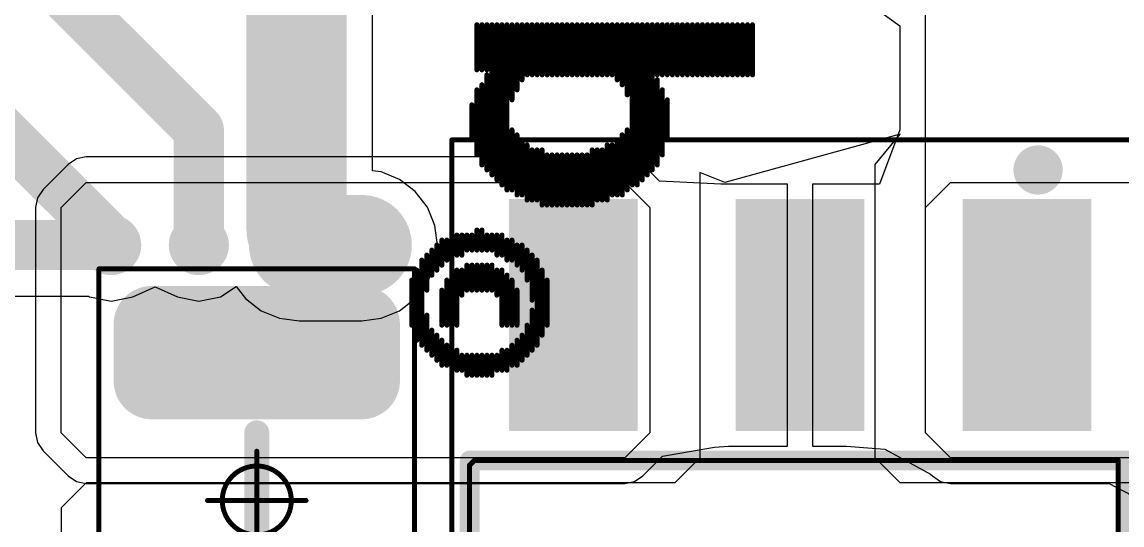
# Model space of a CAD drawing. Header units: millimetres. Extents: x 1.01 to 3.59, y 0.05 to 3.22.
# Drawn here: x 2.7114 to 3.1505, y 1.4962 to 1.6971 of the extents above; entities that cross this region are included whole.
import ezdxf

# ---------------------------------------------------------------- set-up
doc = ezdxf.new("R2010")
doc.units = ezdxf.units.MM
doc.header["$MEASUREMENT"] = 0
for name, color, linetype in [('BottomLayer', 5, 'Continuous'), ('BottomOverlay', 54, 'Continuous'), ('Mechanical13', 56, 'Continuous'), ('Mechanical15', 56, 'Continuous'), ('MultiLayer', 9, 'Continuous'), ('TopLayer', 1, 'Continuous'), ('TopOverlay', 2, 'Continuous'), ('TopPaste', 8, 'Continuous'), ('TopSolder', 216, 'Continuous'), ('ViaHoleLayer', 16, 'Continuous')]:
    doc.layers.add(name, color=color, linetype=linetype)

# ---------------------------------------------------------------- blocks, each defined once
blk = doc.blocks.new('SOT223_130')
at = {"layer": 'Mechanical13', "const_width": 0.002}
for points in [[(-0.127, 0.059), (-0.127, -0.064)], [(0.132, 0.059), (-0.127, 0.059)], [(0.132, 0.059), (0.132, -0.062)], [(0.132, -0.062), (0.13, -0.064)], [(0.13, -0.064), (-0.127, -0.064)]]:
    blk.add_lwpolyline(points, dxfattribs=at)
at = {"layer": 'Mechanical13', "const_width": 0.001}
for points in [[(-0.1275, 0.059, 1), (-0.1265, 0.059, 1)], [(-0.1275, 0.059, 1), (-0.1265, 0.059, 1)], [(0.1315, 0.059, 1), (0.1325, 0.059, 1)], [(0.1315, 0.059, 1), (0.1325, 0.059, 1)], [(0.1315, -0.062, 1), (0.1325, -0.062, 1)], [(0.1315, -0.062, 1), (0.1325, -0.062, 1)], [(-0.1275, -0.064, 1), (-0.1265, -0.064, 1)], [(-0.1275, -0.064, 1), (-0.1265, -0.064, 1)], [(0.1295, -0.064, 1), (0.1305, -0.064, 1)], [(0.1295, -0.064, 1), (0.1305, -0.064, 1)]]:
    blk.add_lwpolyline(points, format="xyb", close=True, dxfattribs=at)
at = {"layer": 'Mechanical15', "const_width": 0.002}
for points in [[(0.139, 0.172), (-0.138, 0.172)], [(-0.138, 0.172), (-0.138, -0.192)], [(0.139, 0.172), (0.139, -0.192)], [(0.139, -0.192), (-0.138, -0.192)]]:
    blk.add_lwpolyline(points, dxfattribs=at)
at = {"layer": 'Mechanical15', "const_width": 0.001}
for points in [[(-0.1385, 0.172, 1), (-0.1375, 0.172, 1)], [(-0.1385, 0.172, 1), (-0.1375, 0.172, 1)], [(0.1385, 0.172, 1), (0.1395, 0.172, 1)], [(0.1385, 0.172, 1), (0.1395, 0.172, 1)], [(-0.1385, -0.192, 1), (-0.1375, -0.192, 1)], [(-0.1385, -0.192, 1), (-0.1375, -0.192, 1)], [(0.1385, -0.192, 1), (0.1395, -0.192, 1)], [(0.1385, -0.192, 1), (0.1395, -0.192, 1)]]:
    blk.add_lwpolyline(points, format="xyb", close=True, dxfattribs=at)
at = {"layer": 'TopLayer'}
for points in [[(-0.0689, 0.07972), (0.0689, 0.07972), (-0.0689, 0.16437), (0.0689, 0.16437)], [(-0.1122, -0.16437), (-0.0689, -0.16437), (-0.1122, -0.07972), (-0.0689, -0.07972)], [(-0.02165, -0.16437), (0.02165, -0.16437), (-0.02165, -0.07972), (0.02165, -0.07972)], [(0.0689, -0.16437), (0.1122, -0.16437), (0.0689, -0.07972), (0.1122, -0.07972)]]:
    blk.add_solid(points, dxfattribs=at)
at = {"layer": 'TopOverlay', "const_width": 0.00787}
for points in [[(0.13189, 0.06398), (-0.13189, 0.06398)], [(-0.13189, 0.06398), (-0.13189, -0.06398)], [(0.13189, 0.06398), (0.13189, -0.06398)], [(0.13189, -0.06398), (-0.13189, -0.06398)]]:
    blk.add_lwpolyline(points, dxfattribs=at)
at = {"layer": 'TopOverlay'}
for points, const_width in [([(-0.13386, 0.06398, 1), (-0.12992, 0.06398, 1)], 0.00394), ([(-0.13386, 0.06398, 1), (-0.12992, 0.06398, 1)], 0.00394), ([(0.12992, 0.06398, 1), (0.13386, 0.06398, 1)], 0.00394), ([(0.12992, 0.06398, 1), (0.13386, 0.06398, 1)], 0.00394), ([(-0.13386, -0.06398, 1), (-0.12992, -0.06398, 1)], 0.00394), ([(-0.13386, -0.06398, 1), (-0.12992, -0.06398, 1)], 0.00394), ([(0.12992, -0.06398, 1), (0.13386, -0.06398, 1)], 0.00394), ([(0.12992, -0.06398, 1), (0.13386, -0.06398, 1)], 0.00394), ([(-0.09008, -0.18, 1), (-0.09992, -0.18, 1)], 0.00984), ([(-0.10238, -0.18, 1), (-0.09746, -0.18, 1)], 0.00492), ([(-0.09254, -0.18, 1), (-0.08762, -0.18, 1)], 0.00492)]:
    blk.add_lwpolyline(points, format="xyb", close=True, dxfattribs=dict(at, const_width=const_width))
at = {"layer": 'TopPaste'}
for points in [[(-0.0689, 0.07972), (0.0689, 0.07972), (-0.0689, 0.16437), (0.0689, 0.16437)], [(-0.1122, -0.16437), (-0.0689, -0.16437), (-0.1122, -0.07972), (-0.0689, -0.07972)], [(-0.02165, -0.16437), (0.02165, -0.16437), (-0.02165, -0.07972), (0.02165, -0.07972)], [(0.0689, -0.16437), (0.1122, -0.16437), (0.0689, -0.07972), (0.1122, -0.07972)]]:
    blk.add_solid(points, dxfattribs=at)
at = {"layer": 'TopSolder'}
for points in [[(-0.0729, 0.07572), (0.0729, 0.07572), (-0.0729, 0.16837), (0.0729, 0.16837)], [(-0.1162, -0.16837), (-0.0649, -0.16837), (-0.1162, -0.07572), (-0.0649, -0.07572)], [(-0.02565, -0.16837), (0.02565, -0.16837), (-0.02565, -0.07572), (0.02565, -0.07572)], [(0.0649, -0.16837), (0.1162, -0.16837), (0.0649, -0.07572), (0.1162, -0.07572)]]:
    blk.add_solid(points, dxfattribs=at)
blk = doc.blocks.new('TANT_1210_157')
at = {"layer": 'Mechanical15', "const_width": 0.00197}
for points in [[(-0.06288, -0.09353), (-0.06288, 0.09151)], [(-0.06288, 0.09151), (0.06311, 0.09151)], [(0.06311, -0.09353), (0.06311, 0.09151)], [(0.00012, -0.02069), (0.00012, 0.01868)], [(-0.01957, -0.00101), (0.0198, -0.00101)], [(-0.06288, -0.09353), (0.06311, -0.09353)]]:
    blk.add_lwpolyline(points, dxfattribs=at)
at = {"layer": 'Mechanical15'}
for points, const_width in [([(-0.06337, 0.09151, 1), (-0.06238, 0.09151, 1)], 0.000984), ([(-0.06337, 0.09151, 1), (-0.06238, 0.09151, 1)], 0.000984), ([(0.06262, 0.09151, 1), (0.0636, 0.09151, 1)], 0.000984), ([(0.06262, 0.09151, 1), (0.0636, 0.09151, 1)], 0.000984), ([(-0.00038, 0.01868, 1), (0.00061, 0.01868, 1)], 0.000984), ([(0.0139, -0.00101, 1), (-0.01366, -0.00101, 1)], 0.00197), ([(-0.02006, -0.00101, 1), (-0.01908, -0.00101, 1)], 0.000984), ([(-0.01415, -0.00101, 1), (-0.01317, -0.00101, 1)], 0.000984), ([(0.0134, -0.00101, 1), (0.01439, -0.00101, 1)], 0.000984), ([(0.01931, -0.00101, 1), (0.02029, -0.00101, 1)], 0.000984), ([(-0.00038, -0.02069, 1), (0.00061, -0.02069, 1)], 0.000984), ([(-0.06337, -0.09353, 1), (-0.06238, -0.09353, 1)], 0.000984), ([(-0.06337, -0.09353, 1), (-0.06238, -0.09353, 1)], 0.000984), ([(0.06262, -0.09353, 1), (0.0636, -0.09353, 1)], 0.000984), ([(0.06262, -0.09353, 1), (0.0636, -0.09353, 1)], 0.000984)]:
    blk.add_lwpolyline(points, format="xyb", close=True, dxfattribs=dict(at, const_width=const_width))
at = {"layer": 'TopLayer', "const_width": 0.01132}
for points in [[(-0.04737, 0.06937, 1), (-0.03605, 0.06937, 1)], [(0.03629, 0.06937, 1), (0.04761, 0.06937, 1)], [(-0.04737, 0.04673, 1), (-0.03605, 0.04673, 1)], [(0.03629, 0.04673, 1), (0.04761, 0.04673, 1)], [(-0.04737, -0.04874, 1), (-0.03605, -0.04874, 1)], [(0.03629, -0.04874, 1), (0.04761, -0.04874, 1)], [(-0.04737, -0.07138, 1), (-0.03605, -0.07138, 1)], [(0.03629, -0.07138, 1), (0.04761, -0.07138, 1)]]:
    blk.add_lwpolyline(points, format="xyb", close=True, dxfattribs=at)
at = {"layer": 'TopLayer'}
for points in [[(-0.04171, 0.03541), (0.04195, 0.03541), (-0.04171, 0.08068), (0.04195, 0.08068)], [(-0.05303, 0.04673), (0.05327, 0.04673), (-0.05303, 0.06937), (0.05327, 0.06937)], [(-0.04171, -0.0827), (0.04195, -0.0827), (-0.04171, -0.03743), (0.04195, -0.03743)], [(-0.05303, -0.07138), (0.05327, -0.07138), (-0.05303, -0.04874), (0.05327, -0.04874)]]:
    blk.add_solid(points, dxfattribs=at)
at = {"layer": 'TopOverlay', "const_width": 0.01}
blk.add_lwpolyline([(0.00012, -0.02801), (0.00012, 0.02599)], dxfattribs=at)
at = {"layer": 'TopOverlay', "const_width": 0.005}
for points in [[(-0.00238, 0.02599, 1), (0.00262, 0.02599, 1)], [(-0.00238, -0.02801, 1), (0.00262, -0.02801, 1)]]:
    blk.add_lwpolyline(points, format="xyb", close=True, dxfattribs=at)
at = {"layer": 'TopPaste', "const_width": 0.01132}
for points in [[(-0.04737, 0.06937, 1), (-0.03605, 0.06937, 1)], [(0.03629, 0.06937, 1), (0.04761, 0.06937, 1)], [(-0.04737, 0.04673, 1), (-0.03605, 0.04673, 1)], [(0.03629, 0.04673, 1), (0.04761, 0.04673, 1)], [(-0.04737, -0.04874, 1), (-0.03605, -0.04874, 1)], [(0.03629, -0.04874, 1), (0.04761, -0.04874, 1)], [(-0.04737, -0.07138, 1), (-0.03605, -0.07138, 1)], [(0.03629, -0.07138, 1), (0.04761, -0.07138, 1)]]:
    blk.add_lwpolyline(points, format="xyb", close=True, dxfattribs=at)
at = {"layer": 'TopPaste'}
for points in [[(-0.04171, 0.03541), (0.04195, 0.03541), (-0.04171, 0.08068), (0.04195, 0.08068)], [(-0.05303, 0.04673), (0.05327, 0.04673), (-0.05303, 0.06937), (0.05327, 0.06937)], [(-0.04171, -0.0827), (0.04195, -0.0827), (-0.04171, -0.03743), (0.04195, -0.03743)], [(-0.05303, -0.07138), (0.05327, -0.07138), (-0.05303, -0.04874), (0.05327, -0.04874)]]:
    blk.add_solid(points, dxfattribs=at)
at = {"layer": 'TopSolder', "const_width": 0.01532}
for points in [[(-0.04937, 0.06937, 1), (-0.03405, 0.06937, 1)], [(0.03429, 0.06937, 1), (0.04961, 0.06937, 1)], [(-0.04937, 0.04673, 1), (-0.03405, 0.04673, 1)], [(0.03429, 0.04673, 1), (0.04961, 0.04673, 1)], [(-0.04937, -0.04874, 1), (-0.03405, -0.04874, 1)], [(0.03429, -0.04874, 1), (0.04961, -0.04874, 1)], [(-0.04937, -0.07138, 1), (-0.03405, -0.07138, 1)], [(0.03429, -0.07138, 1), (0.04961, -0.07138, 1)]]:
    blk.add_lwpolyline(points, format="xyb", close=True, dxfattribs=at)
at = {"layer": 'TopSolder'}
for points in [[(-0.04171, 0.03141), (0.04195, 0.03141), (-0.04171, 0.08468), (0.04195, 0.08468)], [(-0.05703, 0.04673), (0.05727, 0.04673), (-0.05703, 0.06937), (0.05727, 0.06937)], [(-0.04171, -0.0867), (0.04195, -0.0867), (-0.04171, -0.03343), (0.04195, -0.03343)], [(-0.05703, -0.07138), (0.05727, -0.07138), (-0.05703, -0.04874), (0.05727, -0.04874)]]:
    blk.add_solid(points, dxfattribs=at)
blk = doc.blocks.new('MEP_LOGO_BIG_B_165')
at = {"layer": 'BottomOverlay', "const_width": 0.002}
for points in [[(-0.391, -0.001), (-0.363, -0.001)], [(-0.385, 0.001), (-0.367, 0.001)], [(-0.395, -0.005), (-0.381, -0.005)], [(-0.393, -0.003), (-0.359, -0.003)], [(-0.371, -0.005), (-0.357, -0.005)], [(-0.399, -0.009), (-0.389, -0.009)], [(-0.397, -0.007), (-0.387, -0.007)], [(-0.365, -0.007), (-0.355, -0.007)], [(-0.363, -0.009), (-0.353, -0.009)], [(-0.401, -0.011), (-0.391, -0.011)], [(-0.401, -0.013), (-0.393, -0.013)], [(-0.385, -0.011), (-0.371, -0.011)], [(-0.385, -0.013), (-0.367, -0.013)], [(-0.361, -0.011), (-0.351, -0.011)], [(-0.359, -0.013), (-0.351, -0.013)], [(-0.403, -0.015), (-0.395, -0.015)], [(-0.403, -0.017), (-0.395, -0.017)], [(-0.385, -0.015), (-0.365, -0.015)], [(-0.385, -0.017), (-0.363, -0.017)], [(-0.357, -0.015), (-0.349, -0.015)], [(-0.357, -0.017), (-0.349, -0.017)], [(-0.405, -0.021), (-0.397, -0.021)], [(-0.403, -0.019), (-0.397, -0.019)], [(-0.373, -0.019), (-0.363, -0.019)], [(-0.371, -0.021), (-0.361, -0.021)], [(-0.357, -0.019), (-0.349, -0.019)], [(-0.355, -0.021), (-0.349, -0.021)], [(-0.405, -0.023), (-0.397, -0.023)], [(-0.405, -0.025), (-0.397, -0.025)], [(-0.405, -0.027), (-0.397, -0.027)], [(-0.371, -0.023), (-0.361, -0.023)], [(-0.371, -0.025), (-0.361, -0.025)], [(-0.371, -0.027), (-0.361, -0.027)], [(-0.355, -0.023), (-0.349, -0.023)], [(-0.355, -0.025), (-0.347, -0.025)], [(-0.355, -0.027), (-0.347, -0.027)], [(-0.321, -0.027), (-0.289, -0.027)], [(-0.317, -0.025), (-0.291, -0.025)], [(-0.311, -0.023), (-0.297, -0.023)], [(-0.283, -0.025), (-0.265, -0.025)], [(-0.283, -0.027), (-0.265, -0.027)], [(-0.405, -0.029), (-0.397, -0.029)], [(-0.405, -0.031), (-0.397, -0.031)], [(-0.371, -0.029), (-0.361, -0.029)], [(-0.371, -0.031), (-0.361, -0.031)], [(-0.355, -0.029), (-0.349, -0.029)], [(-0.355, -0.031), (-0.349, -0.031)], [(-0.325, -0.031), (-0.265, -0.031)], [(-0.323, -0.029), (-0.285, -0.029)], [(-0.283, -0.029), (-0.265, -0.029)], [(-0.403, -0.033), (-0.397, -0.033)], [(-0.403, -0.035), (-0.395, -0.035)], [(-0.385, -0.035), (-0.363, -0.035)], [(-0.373, -0.033), (-0.363, -0.033)], [(-0.357, -0.033), (-0.349, -0.033)], [(-0.357, -0.035), (-0.349, -0.035)], [(-0.329, -0.035), (-0.265, -0.035)], [(-0.327, -0.033), (-0.265, -0.033)], [(-0.403, -0.037), (-0.395, -0.037)], [(-0.401, -0.039), (-0.393, -0.039)], [(-0.385, -0.037), (-0.365, -0.037)], [(-0.385, -0.039), (-0.367, -0.039)], [(-0.359, -0.037), (-0.351, -0.037)], [(-0.359, -0.039), (-0.351, -0.039)], [(-0.331, -0.037), (-0.265, -0.037)], [(-0.331, -0.039), (-0.307, -0.039)], [(-0.295, -0.039), (-0.265, -0.039)], [(-0.401, -0.041), (-0.391, -0.041)], [(-0.399, -0.043), (-0.389, -0.043)], [(-0.385, -0.041), (-0.371, -0.041)], [(-0.363, -0.043), (-0.353, -0.043)], [(-0.361, -0.041), (-0.353, -0.041)], [(-0.333, -0.041), (-0.309, -0.041)], [(-0.333, -0.043), (-0.311, -0.043)], [(-0.291, -0.041), (-0.265, -0.041)], [(-0.287, -0.043), (-0.265, -0.043)], [(-0.397, -0.045), (-0.385, -0.045)], [(-0.395, -0.047), (-0.379, -0.047)], [(-0.393, -0.049), (-0.359, -0.049)], [(-0.375, -0.047), (-0.357, -0.047)], [(-0.367, -0.045), (-0.355, -0.045)], [(-0.335, -0.045), (-0.313, -0.045)], [(-0.335, -0.047), (-0.315, -0.047)], [(-0.335, -0.049), (-0.315, -0.049)], [(-0.285, -0.045), (-0.265, -0.045)], [(-0.285, -0.047), (-0.265, -0.047)], [(-0.285, -0.049), (-0.265, -0.049)], [(-0.389, -0.051), (-0.363, -0.051)], [(-0.385, -0.053), (-0.367, -0.053)], [(-0.337, -0.051), (-0.315, -0.051)], [(-0.337, -0.053), (-0.317, -0.053)], [(-0.285, -0.051), (-0.265, -0.051)], [(-0.285, -0.053), (-0.265, -0.053)], [(-0.337, -0.055), (-0.317, -0.055)], [(-0.337, -0.057), (-0.317, -0.057)], [(-0.285, -0.055), (-0.265, -0.055)], [(-0.285, -0.057), (-0.265, -0.057)], [(-0.337, -0.059), (-0.317, -0.059)], [(-0.337, -0.061), (-0.317, -0.061)], [(-0.285, -0.059), (-0.265, -0.059)], [(-0.285, -0.061), (-0.265, -0.061)], [(-0.337, -0.063), (-0.317, -0.063)], [(-0.337, -0.065), (-0.317, -0.065)], [(-0.285, -0.063), (-0.265, -0.063)], [(-0.285, -0.065), (-0.265, -0.065)], [(-0.337, -0.067), (-0.317, -0.067)], [(-0.337, -0.069), (-0.317, -0.069)], [(-0.337, -0.071), (-0.315, -0.071)], [(-0.285, -0.067), (-0.265, -0.067)], [(-0.285, -0.069), (-0.265, -0.069)], [(-0.285, -0.071), (-0.265, -0.071)], [(-0.335, -0.073), (-0.315, -0.073)], [(-0.335, -0.075), (-0.315, -0.075)], [(-0.285, -0.073), (-0.265, -0.073)], [(-0.285, -0.075), (-0.265, -0.075)], [(-0.335, -0.077), (-0.313, -0.077)], [(-0.333, -0.079), (-0.313, -0.079)], [(-0.285, -0.077), (-0.265, -0.077)], [(-0.285, -0.079), (-0.265, -0.079)], [(-0.333, -0.081), (-0.311, -0.081)], [(-0.333, -0.083), (-0.309, -0.083)], [(-0.289, -0.083), (-0.265, -0.083)], [(-0.287, -0.081), (-0.265, -0.081)], [(-0.331, -0.085), (-0.307, -0.085)], [(-0.329, -0.087), (-0.265, -0.087)], [(-0.293, -0.085), (-0.265, -0.085)], [(-0.329, -0.089), (-0.265, -0.089)], [(-0.327, -0.091), (-0.265, -0.091)], [(-0.325, -0.093), (-0.265, -0.093)], [(-0.323, -0.095), (-0.265, -0.095)], [(-0.321, -0.097), (-0.287, -0.097)], [(-0.285, -0.097), (-0.265, -0.097)], [(-0.317, -0.099), (-0.291, -0.099)], [(-0.311, -0.101), (-0.295, -0.101)], [(-0.285, -0.099), (-0.265, -0.099)], [(-0.285, -0.101), (-0.265, -0.101)], [(-0.285, -0.103), (-0.265, -0.103)], [(-0.285, -0.105), (-0.265, -0.105)], [(-0.285, -0.107), (-0.265, -0.107)], [(-0.285, -0.109), (-0.265, -0.109)], [(-0.285, -0.111), (-0.265, -0.111)], [(-0.285, -0.113), (-0.265, -0.113)], [(-0.285, -0.115), (-0.265, -0.115)], [(-0.285, -0.117), (-0.265, -0.117)], [(-0.285, -0.119), (-0.265, -0.119)], [(-0.285, -0.121), (-0.265, -0.121)], [(-0.285, -0.123), (-0.265, -0.123)], [(-0.285, -0.125), (-0.265, -0.125)], [(-0.285, -0.127), (-0.265, -0.127)], [(-0.285, -0.129), (-0.265, -0.129)], [(-0.285, -0.131), (-0.265, -0.131)], [(-0.285, -0.133), (-0.265, -0.133)], [(-0.285, -0.135), (-0.265, -0.135)]]:
    blk.add_lwpolyline(points, dxfattribs=at)
at = {"layer": 'BottomOverlay', "const_width": 0.001}
for points in [[(-0.3915, -0.001, 1), (-0.3905, -0.001, 1)], [(-0.3855, 0.001, 1), (-0.3845, 0.001, 1)], [(-0.3675, 0.001, 1), (-0.3665, 0.001, 1)], [(-0.3635, -0.001, 1), (-0.3625, -0.001, 1)], [(-0.3955, -0.005, 1), (-0.3945, -0.005, 1)], [(-0.3935, -0.003, 1), (-0.3925, -0.003, 1)], [(-0.3815, -0.005, 1), (-0.3805, -0.005, 1)], [(-0.3715, -0.005, 1), (-0.3705, -0.005, 1)], [(-0.3595, -0.003, 1), (-0.3585, -0.003, 1)], [(-0.3575, -0.005, 1), (-0.3565, -0.005, 1)], [(-0.3995, -0.009, 1), (-0.3985, -0.009, 1)], [(-0.3975, -0.007, 1), (-0.3965, -0.007, 1)], [(-0.3895, -0.009, 1), (-0.3885, -0.009, 1)], [(-0.3875, -0.007, 1), (-0.3865, -0.007, 1)], [(-0.3655, -0.007, 1), (-0.3645, -0.007, 1)], [(-0.3635, -0.009, 1), (-0.3625, -0.009, 1)], [(-0.3555, -0.007, 1), (-0.3545, -0.007, 1)], [(-0.3535, -0.009, 1), (-0.3525, -0.009, 1)], [(-0.4015, -0.011, 1), (-0.4005, -0.011, 1)], [(-0.4015, -0.013, 1), (-0.4005, -0.013, 1)], [(-0.3935, -0.013, 1), (-0.3925, -0.013, 1)], [(-0.3915, -0.011, 1), (-0.3905, -0.011, 1)], [(-0.3855, -0.011, 1), (-0.3845, -0.011, 1)], [(-0.3855, -0.013, 1), (-0.3845, -0.013, 1)], [(-0.3715, -0.011, 1), (-0.3705, -0.011, 1)], [(-0.3675, -0.013, 1), (-0.3665, -0.013, 1)], [(-0.3615, -0.011, 1), (-0.3605, -0.011, 1)], [(-0.3595, -0.013, 1), (-0.3585, -0.013, 1)], [(-0.3515, -0.011, 1), (-0.3505, -0.011, 1)], [(-0.3515, -0.013, 1), (-0.3505, -0.013, 1)], [(-0.4035, -0.015, 1), (-0.4025, -0.015, 1)], [(-0.4035, -0.017, 1), (-0.4025, -0.017, 1)], [(-0.3955, -0.015, 1), (-0.3945, -0.015, 1)], [(-0.3955, -0.017, 1), (-0.3945, -0.017, 1)], [(-0.3855, -0.015, 1), (-0.3845, -0.015, 1)], [(-0.3855, -0.017, 1), (-0.3845, -0.017, 1)], [(-0.3655, -0.015, 1), (-0.3645, -0.015, 1)], [(-0.3635, -0.017, 1), (-0.3625, -0.017, 1)], [(-0.3575, -0.015, 1), (-0.3565, -0.015, 1)], [(-0.3575, -0.017, 1), (-0.3565, -0.017, 1)], [(-0.3495, -0.015, 1), (-0.3485, -0.015, 1)], [(-0.3495, -0.017, 1), (-0.3485, -0.017, 1)], [(-0.4055, -0.021, 1), (-0.4045, -0.021, 1)], [(-0.4035, -0.019, 1), (-0.4025, -0.019, 1)], [(-0.3975, -0.019, 1), (-0.3965, -0.019, 1)], [(-0.3975, -0.021, 1), (-0.3965, -0.021, 1)], [(-0.3735, -0.019, 1), (-0.3725, -0.019, 1)], [(-0.3715, -0.021, 1), (-0.3705, -0.021, 1)], [(-0.3635, -0.019, 1), (-0.3625, -0.019, 1)], [(-0.3615, -0.021, 1), (-0.3605, -0.021, 1)], [(-0.3575, -0.019, 1), (-0.3565, -0.019, 1)], [(-0.3555, -0.021, 1), (-0.3545, -0.021, 1)], [(-0.3495, -0.019, 1), (-0.3485, -0.019, 1)], [(-0.3495, -0.021, 1), (-0.3485, -0.021, 1)], [(-0.4055, -0.023, 1), (-0.4045, -0.023, 1)], [(-0.4055, -0.025, 1), (-0.4045, -0.025, 1)], [(-0.4055, -0.027, 1), (-0.4045, -0.027, 1)], [(-0.3975, -0.023, 1), (-0.3965, -0.023, 1)], [(-0.3975, -0.025, 1), (-0.3965, -0.025, 1)], [(-0.3975, -0.027, 1), (-0.3965, -0.027, 1)], [(-0.3715, -0.023, 1), (-0.3705, -0.023, 1)], [(-0.3715, -0.025, 1), (-0.3705, -0.025, 1)], [(-0.3715, -0.027, 1), (-0.3705, -0.027, 1)], [(-0.3615, -0.023, 1), (-0.3605, -0.023, 1)], [(-0.3615, -0.025, 1), (-0.3605, -0.025, 1)], [(-0.3615, -0.027, 1), (-0.3605, -0.027, 1)], [(-0.3555, -0.023, 1), (-0.3545, -0.023, 1)], [(-0.3555, -0.025, 1), (-0.3545, -0.025, 1)], [(-0.3555, -0.027, 1), (-0.3545, -0.027, 1)], [(-0.3495, -0.023, 1), (-0.3485, -0.023, 1)], [(-0.3475, -0.025, 1), (-0.3465, -0.025, 1)], [(-0.3475, -0.027, 1), (-0.3465, -0.027, 1)], [(-0.3215, -0.027, 1), (-0.3205, -0.027, 1)], [(-0.3175, -0.025, 1), (-0.3165, -0.025, 1)], [(-0.3115, -0.023, 1), (-0.3105, -0.023, 1)], [(-0.2975, -0.023, 1), (-0.2965, -0.023, 1)], [(-0.2915, -0.025, 1), (-0.2905, -0.025, 1)], [(-0.2895, -0.027, 1), (-0.2885, -0.027, 1)], [(-0.2835, -0.025, 1), (-0.2825, -0.025, 1)], [(-0.2835, -0.027, 1), (-0.2825, -0.027, 1)], [(-0.2655, -0.025, 1), (-0.2645, -0.025, 1)], [(-0.2655, -0.027, 1), (-0.2645, -0.027, 1)], [(-0.4055, -0.029, 1), (-0.4045, -0.029, 1)], [(-0.4055, -0.031, 1), (-0.4045, -0.031, 1)], [(-0.3975, -0.029, 1), (-0.3965, -0.029, 1)], [(-0.3975, -0.031, 1), (-0.3965, -0.031, 1)], [(-0.3715, -0.029, 1), (-0.3705, -0.029, 1)], [(-0.3715, -0.031, 1), (-0.3705, -0.031, 1)], [(-0.3615, -0.029, 1), (-0.3605, -0.029, 1)], [(-0.3615, -0.031, 1), (-0.3605, -0.031, 1)], [(-0.3555, -0.029, 1), (-0.3545, -0.029, 1)], [(-0.3555, -0.031, 1), (-0.3545, -0.031, 1)], [(-0.3495, -0.029, 1), (-0.3485, -0.029, 1)], [(-0.3495, -0.031, 1), (-0.3485, -0.031, 1)], [(-0.3255, -0.031, 1), (-0.3245, -0.031, 1)], [(-0.3235, -0.029, 1), (-0.3225, -0.029, 1)], [(-0.2855, -0.029, 1), (-0.2845, -0.029, 1)], [(-0.2835, -0.029, 1), (-0.2825, -0.029, 1)], [(-0.2655, -0.029, 1), (-0.2645, -0.029, 1)], [(-0.2655, -0.031, 1), (-0.2645, -0.031, 1)], [(-0.4035, -0.033, 1), (-0.4025, -0.033, 1)], [(-0.4035, -0.035, 1), (-0.4025, -0.035, 1)], [(-0.3975, -0.033, 1), (-0.3965, -0.033, 1)], [(-0.3955, -0.035, 1), (-0.3945, -0.035, 1)], [(-0.3855, -0.035, 1), (-0.3845, -0.035, 1)], [(-0.3735, -0.033, 1), (-0.3725, -0.033, 1)], [(-0.3635, -0.033, 1), (-0.3625, -0.033, 1)], [(-0.3635, -0.035, 1), (-0.3625, -0.035, 1)], [(-0.3575, -0.033, 1), (-0.3565, -0.033, 1)], [(-0.3575, -0.035, 1), (-0.3565, -0.035, 1)], [(-0.3495, -0.033, 1), (-0.3485, -0.033, 1)], [(-0.3495, -0.035, 1), (-0.3485, -0.035, 1)], [(-0.3295, -0.035, 1), (-0.3285, -0.035, 1)], [(-0.3275, -0.033, 1), (-0.3265, -0.033, 1)], [(-0.2655, -0.033, 1), (-0.2645, -0.033, 1)], [(-0.2655, -0.035, 1), (-0.2645, -0.035, 1)], [(-0.4035, -0.037, 1), (-0.4025, -0.037, 1)], [(-0.4015, -0.039, 1), (-0.4005, -0.039, 1)], [(-0.3955, -0.037, 1), (-0.3945, -0.037, 1)], [(-0.3935, -0.039, 1), (-0.3925, -0.039, 1)], [(-0.3855, -0.037, 1), (-0.3845, -0.037, 1)], [(-0.3855, -0.039, 1), (-0.3845, -0.039, 1)], [(-0.3675, -0.039, 1), (-0.3665, -0.039, 1)], [(-0.3655, -0.037, 1), (-0.3645, -0.037, 1)], [(-0.3595, -0.037, 1), (-0.3585, -0.037, 1)], [(-0.3595, -0.039, 1), (-0.3585, -0.039, 1)], [(-0.3515, -0.037, 1), (-0.3505, -0.037, 1)], [(-0.3515, -0.039, 1), (-0.3505, -0.039, 1)], [(-0.3315, -0.037, 1), (-0.3305, -0.037, 1)], [(-0.3315, -0.039, 1), (-0.3305, -0.039, 1)], [(-0.3075, -0.039, 1), (-0.3065, -0.039, 1)], [(-0.2955, -0.039, 1), (-0.2945, -0.039, 1)], [(-0.2655, -0.037, 1), (-0.2645, -0.037, 1)], [(-0.2655, -0.039, 1), (-0.2645, -0.039, 1)], [(-0.4015, -0.041, 1), (-0.4005, -0.041, 1)], [(-0.3995, -0.043, 1), (-0.3985, -0.043, 1)], [(-0.3915, -0.041, 1), (-0.3905, -0.041, 1)], [(-0.3895, -0.043, 1), (-0.3885, -0.043, 1)], [(-0.3855, -0.041, 1), (-0.3845, -0.041, 1)], [(-0.3715, -0.041, 1), (-0.3705, -0.041, 1)], [(-0.3635, -0.043, 1), (-0.3625, -0.043, 1)], [(-0.3615, -0.041, 1), (-0.3605, -0.041, 1)], [(-0.3535, -0.041, 1), (-0.3525, -0.041, 1)], [(-0.3535, -0.043, 1), (-0.3525, -0.043, 1)], [(-0.3335, -0.041, 1), (-0.3325, -0.041, 1)], [(-0.3335, -0.043, 1), (-0.3325, -0.043, 1)], [(-0.3115, -0.043, 1), (-0.3105, -0.043, 1)], [(-0.3095, -0.041, 1), (-0.3085, -0.041, 1)], [(-0.2915, -0.041, 1), (-0.2905, -0.041, 1)], [(-0.2875, -0.043, 1), (-0.2865, -0.043, 1)], [(-0.2655, -0.041, 1), (-0.2645, -0.041, 1)], [(-0.2655, -0.043, 1), (-0.2645, -0.043, 1)], [(-0.3975, -0.045, 1), (-0.3965, -0.045, 1)], [(-0.3955, -0.047, 1), (-0.3945, -0.047, 1)], [(-0.3935, -0.049, 1), (-0.3925, -0.049, 1)], [(-0.3855, -0.045, 1), (-0.3845, -0.045, 1)], [(-0.3795, -0.047, 1), (-0.3785, -0.047, 1)], [(-0.3755, -0.047, 1), (-0.3745, -0.047, 1)], [(-0.3675, -0.045, 1), (-0.3665, -0.045, 1)], [(-0.3595, -0.049, 1), (-0.3585, -0.049, 1)], [(-0.3575, -0.047, 1), (-0.3565, -0.047, 1)], [(-0.3555, -0.045, 1), (-0.3545, -0.045, 1)], [(-0.3355, -0.045, 1), (-0.3345, -0.045, 1)], [(-0.3355, -0.047, 1), (-0.3345, -0.047, 1)], [(-0.3355, -0.049, 1), (-0.3345, -0.049, 1)], [(-0.3155, -0.047, 1), (-0.3145, -0.047, 1)], [(-0.3155, -0.049, 1), (-0.3145, -0.049, 1)], [(-0.3135, -0.045, 1), (-0.3125, -0.045, 1)], [(-0.2855, -0.045, 1), (-0.2845, -0.045, 1)], [(-0.2855, -0.047, 1), (-0.2845, -0.047, 1)], [(-0.2855, -0.049, 1), (-0.2845, -0.049, 1)], [(-0.2655, -0.045, 1), (-0.2645, -0.045, 1)], [(-0.2655, -0.047, 1), (-0.2645, -0.047, 1)], [(-0.2655, -0.049, 1), (-0.2645, -0.049, 1)], [(-0.3895, -0.051, 1), (-0.3885, -0.051, 1)], [(-0.3855, -0.053, 1), (-0.3845, -0.053, 1)], [(-0.3675, -0.053, 1), (-0.3665, -0.053, 1)], [(-0.3635, -0.051, 1), (-0.3625, -0.051, 1)], [(-0.3375, -0.051, 1), (-0.3365, -0.051, 1)], [(-0.3375, -0.053, 1), (-0.3365, -0.053, 1)], [(-0.3175, -0.053, 1), (-0.3165, -0.053, 1)], [(-0.3155, -0.051, 1), (-0.3145, -0.051, 1)], [(-0.2855, -0.051, 1), (-0.2845, -0.051, 1)], [(-0.2855, -0.053, 1), (-0.2845, -0.053, 1)], [(-0.2655, -0.051, 1), (-0.2645, -0.051, 1)], [(-0.2655, -0.053, 1), (-0.2645, -0.053, 1)], [(-0.3375, -0.055, 1), (-0.3365, -0.055, 1)], [(-0.3375, -0.057, 1), (-0.3365, -0.057, 1)], [(-0.3175, -0.055, 1), (-0.3165, -0.055, 1)], [(-0.3175, -0.057, 1), (-0.3165, -0.057, 1)], [(-0.2855, -0.055, 1), (-0.2845, -0.055, 1)], [(-0.2855, -0.057, 1), (-0.2845, -0.057, 1)], [(-0.2655, -0.055, 1), (-0.2645, -0.055, 1)], [(-0.2655, -0.057, 1), (-0.2645, -0.057, 1)], [(-0.3375, -0.059, 1), (-0.3365, -0.059, 1)], [(-0.3375, -0.061, 1), (-0.3365, -0.061, 1)], [(-0.3175, -0.059, 1), (-0.3165, -0.059, 1)], [(-0.3175, -0.061, 1), (-0.3165, -0.061, 1)], [(-0.2855, -0.059, 1), (-0.2845, -0.059, 1)], [(-0.2855, -0.061, 1), (-0.2845, -0.061, 1)], [(-0.2655, -0.059, 1), (-0.2645, -0.059, 1)], [(-0.2655, -0.061, 1), (-0.2645, -0.061, 1)], [(-0.3375, -0.063, 1), (-0.3365, -0.063, 1)], [(-0.3375, -0.065, 1), (-0.3365, -0.065, 1)], [(-0.3175, -0.063, 1), (-0.3165, -0.063, 1)], [(-0.3175, -0.065, 1), (-0.3165, -0.065, 1)], [(-0.2855, -0.063, 1), (-0.2845, -0.063, 1)], [(-0.2855, -0.065, 1), (-0.2845, -0.065, 1)], [(-0.2655, -0.063, 1), (-0.2645, -0.063, 1)], [(-0.2655, -0.065, 1), (-0.2645, -0.065, 1)], [(-0.3375, -0.067, 1), (-0.3365, -0.067, 1)], [(-0.3375, -0.069, 1), (-0.3365, -0.069, 1)], [(-0.3375, -0.071, 1), (-0.3365, -0.071, 1)], [(-0.3175, -0.067, 1), (-0.3165, -0.067, 1)], [(-0.3175, -0.069, 1), (-0.3165, -0.069, 1)], [(-0.3155, -0.071, 1), (-0.3145, -0.071, 1)], [(-0.2855, -0.067, 1), (-0.2845, -0.067, 1)], [(-0.2855, -0.069, 1), (-0.2845, -0.069, 1)], [(-0.2855, -0.071, 1), (-0.2845, -0.071, 1)], [(-0.2655, -0.067, 1), (-0.2645, -0.067, 1)], [(-0.2655, -0.069, 1), (-0.2645, -0.069, 1)], [(-0.2655, -0.071, 1), (-0.2645, -0.071, 1)], [(-0.3355, -0.073, 1), (-0.3345, -0.073, 1)], [(-0.3355, -0.075, 1), (-0.3345, -0.075, 1)], [(-0.3155, -0.073, 1), (-0.3145, -0.073, 1)], [(-0.3155, -0.075, 1), (-0.3145, -0.075, 1)], [(-0.2855, -0.073, 1), (-0.2845, -0.073, 1)], [(-0.2855, -0.075, 1), (-0.2845, -0.075, 1)], [(-0.2655, -0.073, 1), (-0.2645, -0.073, 1)], [(-0.2655, -0.075, 1), (-0.2645, -0.075, 1)], [(-0.3355, -0.077, 1), (-0.3345, -0.077, 1)], [(-0.3335, -0.079, 1), (-0.3325, -0.079, 1)], [(-0.3135, -0.077, 1), (-0.3125, -0.077, 1)], [(-0.3135, -0.079, 1), (-0.3125, -0.079, 1)], [(-0.2855, -0.077, 1), (-0.2845, -0.077, 1)], [(-0.2855, -0.079, 1), (-0.2845, -0.079, 1)], [(-0.2655, -0.077, 1), (-0.2645, -0.077, 1)], [(-0.2655, -0.079, 1), (-0.2645, -0.079, 1)], [(-0.3335, -0.081, 1), (-0.3325, -0.081, 1)], [(-0.3335, -0.083, 1), (-0.3325, -0.083, 1)], [(-0.3115, -0.081, 1), (-0.3105, -0.081, 1)], [(-0.3095, -0.083, 1), (-0.3085, -0.083, 1)], [(-0.2895, -0.083, 1), (-0.2885, -0.083, 1)], [(-0.2875, -0.081, 1), (-0.2865, -0.081, 1)], [(-0.2655, -0.081, 1), (-0.2645, -0.081, 1)], [(-0.2655, -0.083, 1), (-0.2645, -0.083, 1)], [(-0.3315, -0.085, 1), (-0.3305, -0.085, 1)], [(-0.3295, -0.087, 1), (-0.3285, -0.087, 1)], [(-0.3075, -0.085, 1), (-0.3065, -0.085, 1)], [(-0.2935, -0.085, 1), (-0.2925, -0.085, 1)], [(-0.2655, -0.085, 1), (-0.2645, -0.085, 1)], [(-0.2655, -0.087, 1), (-0.2645, -0.087, 1)], [(-0.3295, -0.089, 1), (-0.3285, -0.089, 1)], [(-0.3275, -0.091, 1), (-0.3265, -0.091, 1)], [(-0.3255, -0.093, 1), (-0.3245, -0.093, 1)], [(-0.2655, -0.089, 1), (-0.2645, -0.089, 1)], [(-0.2655, -0.091, 1), (-0.2645, -0.091, 1)], [(-0.2655, -0.093, 1), (-0.2645, -0.093, 1)], [(-0.3235, -0.095, 1), (-0.3225, -0.095, 1)], [(-0.3215, -0.097, 1), (-0.3205, -0.097, 1)], [(-0.2875, -0.097, 1), (-0.2865, -0.097, 1)], [(-0.2855, -0.097, 1), (-0.2845, -0.097, 1)], [(-0.2655, -0.095, 1), (-0.2645, -0.095, 1)], [(-0.2655, -0.097, 1), (-0.2645, -0.097, 1)], [(-0.3175, -0.099, 1), (-0.3165, -0.099, 1)], [(-0.3115, -0.101, 1), (-0.3105, -0.101, 1)], [(-0.2955, -0.101, 1), (-0.2945, -0.101, 1)], [(-0.2915, -0.099, 1), (-0.2905, -0.099, 1)], [(-0.2855, -0.099, 1), (-0.2845, -0.099, 1)], [(-0.2855, -0.101, 1), (-0.2845, -0.101, 1)], [(-0.2655, -0.099, 1), (-0.2645, -0.099, 1)], [(-0.2655, -0.101, 1), (-0.2645, -0.101, 1)], [(-0.2855, -0.103, 1), (-0.2845, -0.103, 1)], [(-0.2855, -0.105, 1), (-0.2845, -0.105, 1)], [(-0.2655, -0.103, 1), (-0.2645, -0.103, 1)], [(-0.2655, -0.105, 1), (-0.2645, -0.105, 1)], [(-0.2855, -0.107, 1), (-0.2845, -0.107, 1)], [(-0.2855, -0.109, 1), (-0.2845, -0.109, 1)], [(-0.2655, -0.107, 1), (-0.2645, -0.107, 1)], [(-0.2655, -0.109, 1), (-0.2645, -0.109, 1)], [(-0.2855, -0.111, 1), (-0.2845, -0.111, 1)], [(-0.2855, -0.113, 1), (-0.2845, -0.113, 1)], [(-0.2855, -0.115, 1), (-0.2845, -0.115, 1)], [(-0.2655, -0.111, 1), (-0.2645, -0.111, 1)], [(-0.2655, -0.113, 1), (-0.2645, -0.113, 1)], [(-0.2655, -0.115, 1), (-0.2645, -0.115, 1)], [(-0.2855, -0.117, 1), (-0.2845, -0.117, 1)], [(-0.2855, -0.119, 1), (-0.2845, -0.119, 1)], [(-0.2655, -0.117, 1), (-0.2645, -0.117, 1)], [(-0.2655, -0.119, 1), (-0.2645, -0.119, 1)], [(-0.2855, -0.121, 1), (-0.2845, -0.121, 1)], [(-0.2855, -0.123, 1), (-0.2845, -0.123, 1)], [(-0.2655, -0.121, 1), (-0.2645, -0.121, 1)], [(-0.2655, -0.123, 1), (-0.2645, -0.123, 1)], [(-0.2855, -0.125, 1), (-0.2845, -0.125, 1)], [(-0.2855, -0.127, 1), (-0.2845, -0.127, 1)], [(-0.2655, -0.125, 1), (-0.2645, -0.125, 1)], [(-0.2655, -0.127, 1), (-0.2645, -0.127, 1)], [(-0.2855, -0.129, 1), (-0.2845, -0.129, 1)], [(-0.2855, -0.131, 1), (-0.2845, -0.131, 1)], [(-0.2655, -0.129, 1), (-0.2645, -0.129, 1)], [(-0.2655, -0.131, 1), (-0.2645, -0.131, 1)], [(-0.2855, -0.133, 1), (-0.2845, -0.133, 1)], [(-0.2855, -0.135, 1), (-0.2845, -0.135, 1)], [(-0.2655, -0.133, 1), (-0.2645, -0.133, 1)], [(-0.2655, -0.135, 1), (-0.2645, -0.135, 1)]]:
    blk.add_lwpolyline(points, format="xyb", close=True, dxfattribs=at)

msp = doc.modelspace()

# ---------------------------------------------------------------- linework, layer by layer
at = {"layer": 'BottomLayer'}
for p, q in [((2.85126, 1.6377), (2.85126, 1.774)), ((2.85483, 1.63723), (2.85126, 1.6377)), ((2.86213, 1.6342), (2.85483, 1.63723)), ((2.8684, 1.6294), (2.86213, 1.6342)), ((2.87321, 1.62313), (2.8684, 1.6294)), ((2.87623, 1.61583), (2.87321, 1.62313)), ((2.87726, 1.608), (2.87623, 1.61583)), ((2.87623, 1.60017), (2.87726, 1.608)), ((2.87321, 1.59287), (2.87623, 1.60017)), ((2.75558, 1.58728), (2.7645, 1.59138)), ((2.7645, 1.59138), (2.77342, 1.58728)), ((2.79065, 1.58732), (2.79687, 1.59147)), ((2.79687, 1.59147), (2.8006, 1.5866)), ((2.8684, 1.5866), (2.87321, 1.59287)), ((2.53412, 1.58761), (2.73792, 1.58761)), ((2.73792, 1.58761), (2.73835, 1.58732)), ((2.73835, 1.58732), (2.73842, 1.58728)), ((2.73842, 1.58728), (2.73842, 1.58728)), ((2.73842, 1.58728), (2.747, 1.58557)), ((2.747, 1.58557), (2.75558, 1.58728)), ((2.77342, 1.58728), (2.782, 1.58557)), ((2.782, 1.58557), (2.79058, 1.58728)), ((2.79058, 1.58728), (2.79065, 1.58732)), ((2.79058, 1.58728), (2.79058, 1.58728)), ((2.8006, 1.5866), (2.80687, 1.5818)), ((2.86213, 1.5818), (2.8684, 1.5866)), ((2.80687, 1.5818), (2.81417, 1.57877)), ((2.85483, 1.57877), (2.86213, 1.5818)), ((2.81417, 1.57877), (2.822, 1.57774)), ((2.822, 1.57774), (2.847, 1.57774)), ((2.847, 1.57774), (2.85483, 1.57877))]:
    msp.add_line(p, q, dxfattribs=at)
for points, const_width in [([(2.213, 2.223), (2.782, 1.654)], 0.02), ([(2.22, 2.137), (2.747, 1.61)], 0.02), ([(2.821, 1.614), (2.821, 1.774)], 0.04), ([(2.782, 1.608), (2.782, 1.654)], 0.02), ([(2.822, 1.608), (2.847, 1.608)], 0.04), ([(2.515, 1.608), (2.747, 1.608)], 0.02)]:
    msp.add_lwpolyline(points, dxfattribs=dict(at, const_width=const_width))
for points, const_width in [([(2.777, 1.654, 1), (2.787, 1.654, 1)], 0.01), ([(2.777, 1.654, 1), (2.787, 1.654, 1)], 0.01), ([(2.811, 1.614, 1), (2.831, 1.614, 1)], 0.02), ([(2.812, 1.608, 1), (2.832, 1.608, 1)], 0.02), ([(2.837, 1.608, 1), (2.857, 1.608, 1)], 0.02), ([(2.741, 1.608, 1), (2.753, 1.608, 1)], 0.012), ([(2.742, 1.61, 1), (2.752, 1.61, 1)], 0.01), ([(2.742, 1.608, 1), (2.752, 1.608, 1)], 0.01), ([(2.776, 1.608, 1), (2.788, 1.608, 1)], 0.012), ([(2.777, 1.608, 1), (2.787, 1.608, 1)], 0.01), ([(2.816, 1.608, 1), (2.828, 1.608, 1)], 0.012), ([(2.841, 1.608, 1), (2.853, 1.608, 1)], 0.012)]:
    msp.add_lwpolyline(points, format="xyb", close=True, dxfattribs=dict(at, const_width=const_width))
at = {"layer": 'MultiLayer', "const_width": 0.012}
for points in [[(2.741, 1.608, 1), (2.753, 1.608, 1)], [(2.776, 1.608, 1), (2.788, 1.608, 1)], [(2.816, 1.608, 1), (2.828, 1.608, 1)], [(2.841, 1.608, 1), (2.853, 1.608, 1)]]:
    msp.add_lwpolyline(points, format="xyb", close=True, dxfattribs=at)
at = {"layer": 'TopLayer'}
for p, q in [((3.072, 1.533), (3.072, 1.83)), ((3.05421, 1.701), (3.0618, 1.69561)), ((3.0618, 1.69561), (3.0618, 1.65399)), ((3.062, 1.65234), (2.992, 1.633)), ((3.052, 1.64021), (3.062, 1.65234)), ((3.0618, 1.65399), (3.05365, 1.63237)), ((2.7331, 1.64242), (2.72979, 1.64021)), ((2.737, 1.6432), (2.7331, 1.64242)), ((2.952, 1.6432), (2.737, 1.6432)), ((2.9559, 1.64242), (2.952, 1.6432)), ((2.95921, 1.64021), (2.9559, 1.64242)), ((2.72979, 1.64021), (2.71979, 1.63021)), ((2.96585, 1.63357), (2.95921, 1.64021)), ((3.052, 1.523), (3.052, 1.64021)), ((2.99035, 1.63237), (2.96585, 1.63357)), ((2.982, 1.637), (2.982, 1.523)), ((2.992, 1.633), (2.982, 1.637)), ((2.71979, 1.63021), (2.71758, 1.6269)), ((2.727, 1.623), (2.737, 1.633)), ((2.737, 1.633), (2.952, 1.633)), ((2.952, 1.633), (2.962, 1.623)), ((2.99554, 1.63237), (2.99035, 1.63237)), ((3.017, 1.63237), (2.99554, 1.63237)), ((3.017, 1.58005), (3.017, 1.63237)), ((3.04069, 1.63237), (3.027, 1.63237)), ((3.027, 1.63237), (3.027, 1.58005)), ((3.05365, 1.63237), (3.04069, 1.63237)), ((3.072, 1.623), (3.082, 1.633)), ((3.082, 1.633), (3.217, 1.633)), ((2.71758, 1.6269), (2.7168, 1.623)), ((2.7168, 1.623), (2.7168, 1.533)), ((2.727, 1.533), (2.727, 1.623)), ((2.962, 1.623), (2.962, 1.533)), ((3.072, 1.533), (3.072, 1.623)), ((3.017, 1.52772), (3.017, 1.58005)), ((3.027, 1.58005), (3.027, 1.52772)), ((2.7168, 1.533), (2.71758, 1.5291)), ((2.737, 1.523), (2.727, 1.533)), ((2.962, 1.533), (2.952, 1.523)), ((3.082, 1.523), (3.072, 1.533)), ((3.082, 1.523), (3.072, 1.533)), ((2.71758, 1.5291), (2.71979, 1.52579)), ((2.71979, 1.52579), (2.72979, 1.51579)), ((2.96704, 1.52363), (2.9878, 1.52728)), ((2.9878, 1.52728), (2.99341, 1.52772)), ((2.99341, 1.52772), (2.99664, 1.52772)), ((2.99664, 1.52772), (3.017, 1.52772)), ((3.027, 1.52772), (3.04059, 1.52772)), ((3.04059, 1.52772), (3.05588, 1.5265)), ((3.05588, 1.5265), (3.07403, 1.51655)), ((2.952, 1.523), (2.737, 1.523)), ((2.95921, 1.51579), (2.96704, 1.52363)), ((2.982, 1.523), (2.972, 1.513)), ((3.062, 1.513), (3.052, 1.523)), ((3.217, 1.523), (3.082, 1.523)), ((3.228, 1.523), (3.082, 1.523)), ((2.72979, 1.51579), (2.7331, 1.51358)), ((2.9559, 1.51358), (2.95921, 1.51579)), ((3.07403, 1.51655), (3.07479, 1.51579)), ((3.07479, 1.51579), (3.0781, 1.51358)), ((2.737, 1.513), (2.727, 1.503)), ((2.7331, 1.51358), (2.737, 1.5128)), ((2.972, 1.513), (2.737, 1.513)), ((2.737, 1.5128), (2.952, 1.5128)), ((2.952, 1.5128), (2.9559, 1.51358)), ((3.217, 1.513), (3.062, 1.513)), ((3.0781, 1.51358), (3.082, 1.5128)), ((3.082, 1.5128), (3.14537, 1.5128)), ((3.14537, 1.5128), (3.16798, 1.50087)), ((2.727, 1.503), (2.727, 1.428))]:
    msp.add_line(p, q, dxfattribs=at)
at = {"layer": 'TopLayer', "const_width": 0.012}
for points in [[(2.741, 1.608, 1), (2.753, 1.608, 1)], [(2.776, 1.608, 1), (2.788, 1.608, 1)], [(2.816, 1.608, 1), (2.828, 1.608, 1)], [(2.841, 1.608, 1), (2.853, 1.608, 1)]]:
    msp.add_lwpolyline(points, format="xyb", close=True, dxfattribs=at)
at = {"layer": 'ViaHoleLayer', "const_width": 0.006}
for points in [[(2.744, 1.608, 1), (2.75, 1.608, 1)], [(2.779, 1.608, 1), (2.785, 1.608, 1)], [(2.819, 1.608, 1), (2.825, 1.608, 1)], [(2.844, 1.608, 1), (2.85, 1.608, 1)]]:
    msp.add_lwpolyline(points, format="xyb", close=True, dxfattribs=at)

# ---------------------------------------------------------------- block references
for name, p, rotation in [('MEP_LOGO_BIG_B_165', (2.868, 1.961), 90), ('SOT223_130', (3.022, 1.458), 180)]:
    msp.add_blockref(name, p, dxfattribs=dict(rotation=rotation))
msp.add_blockref('TANT_1210_157', (2.805, 1.507))

doc.saveas('drawing.dxf')
